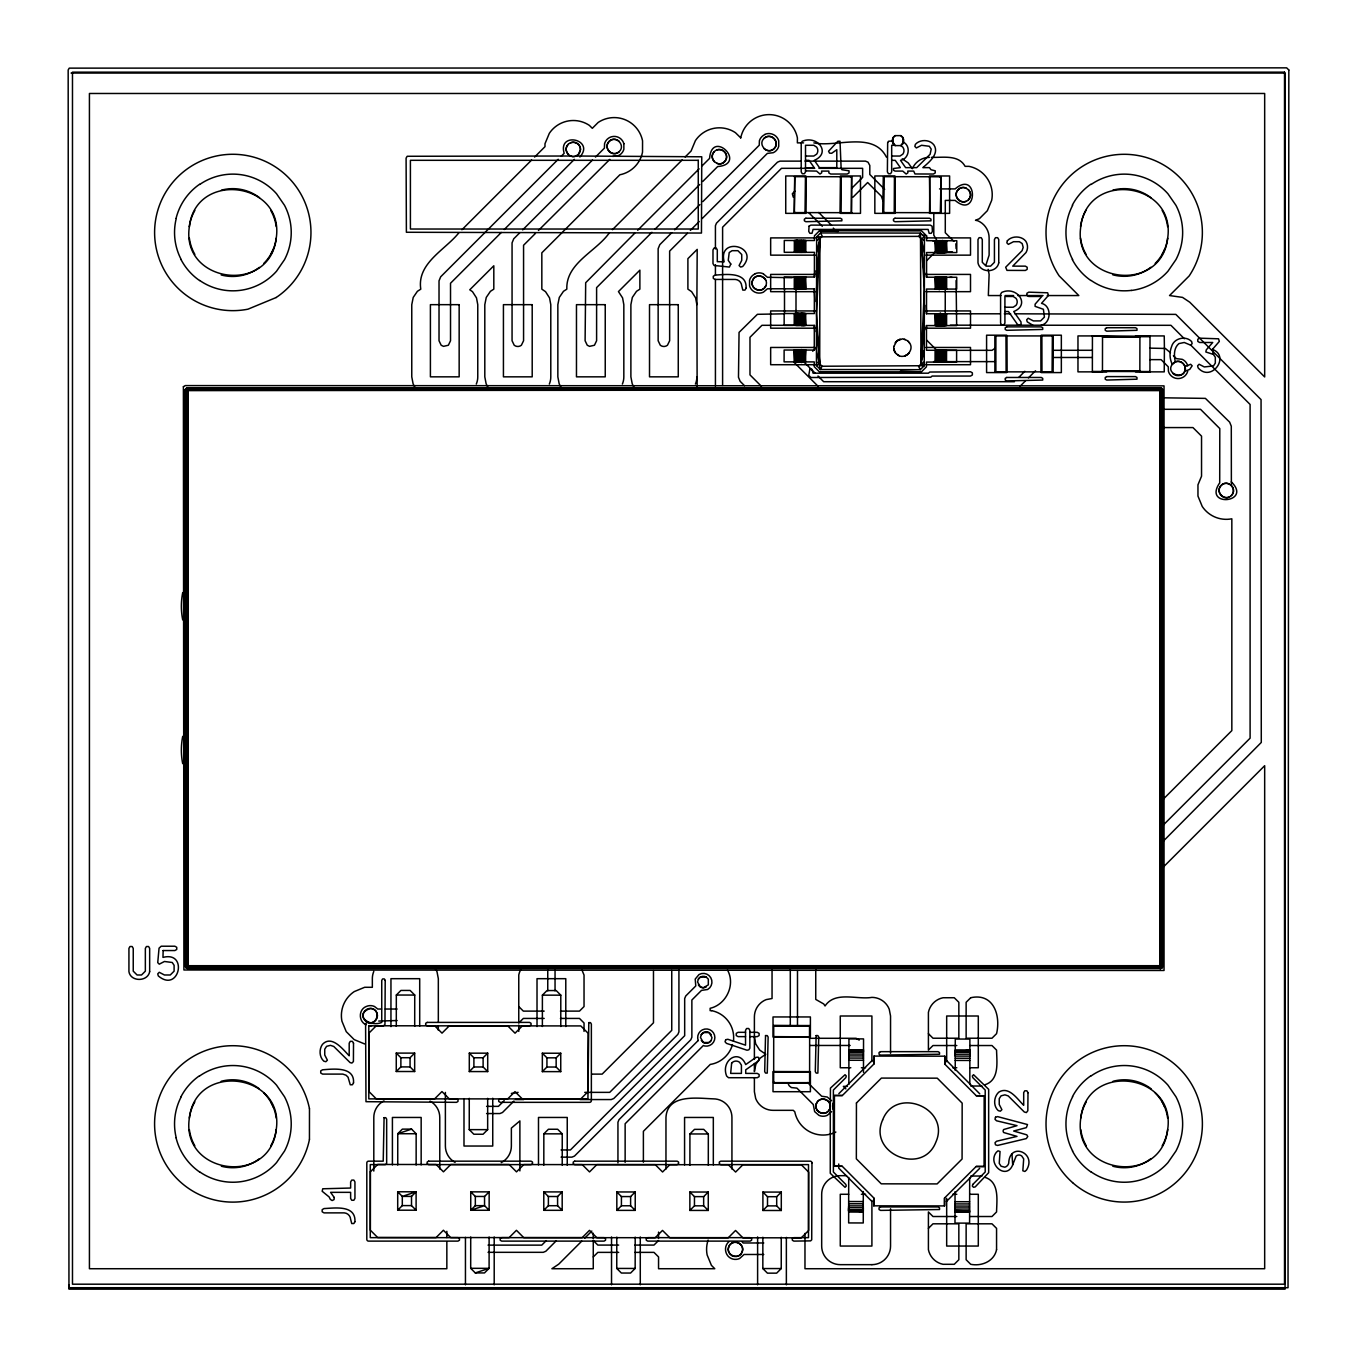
<?xml version="1.0" encoding="UTF-8"?>
<svg xmlns="http://www.w3.org/2000/svg" width="1357" height="1357" viewBox="0 0 1357 1357"><rect width="100%" height="100%" fill="white"/><g stroke="black" fill="none" stroke-linecap="round" stroke-linejoin="round"><path stroke-width="1.5" d="M309.447 1139.218L309.481 1108.703M396.295 1026.35L396.329 995.037L400.926 990.44L410.119 990.44L414.733 995.054L414.699 1026.367M397.737 1165.035L397.754 1133.723L402.367 1129.126L411.561 1129.126L416.158 1133.74L416.141 1165.052M487.672 1098.339L487.655 1129.652L483.058 1134.248L473.847 1134.231L469.251 1129.635L469.268 1098.322M489.114 1237.024L489.097 1268.337L484.483 1272.934L475.289 1272.917L470.692 1268.32L470.709 1237.007M542.376 1026.469L542.393 995.156L547.007 990.559L556.2 990.559L560.797 995.173L560.78 1026.486M543.818 1165.154L543.835 1133.841L548.432 1129.245L557.642 1129.245L562.239 1133.858L562.222 1165.171M635.195 1237.143L635.161 1268.456L630.564 1273.053L621.37 1273.036L616.757 1268.439L616.79 1237.126M689.899 1165.273L689.916 1133.96L694.513 1129.363L703.723 1129.363L708.32 1133.977L708.303 1165.273M781.259 1237.262L781.242 1268.558L776.645 1273.154L767.434 1273.154L762.838 1268.558L762.855 1237.245M773.66 1081.631L773.66 1083.09L809.603 1083.107L809.654 1025.553L773.711 1025.519L773.677 1072.132L809.603 1072.013M814.929 270.789L814.404 277.032L784.227 276.998L784.21 288.82L814.37 288.871L814.336 313.552L784.176 313.518L784.142 325.341L814.319 325.392L814.285 350.072L784.125 350.021L784.092 361.861L814.251 361.912L814.251 366.661L819.289 371.699L921.403 371.869L926.424 366.831L926.424 362.082L956.6 362.132L956.617 350.31L926.458 350.259L926.492 325.561L956.651 325.612L956.108 280.543M814.404 277.032L814.421 252.351L784.261 252.3L784.295 240.477L814.454 240.528L814.454 235.779L819.492 230.741L921.59 230.894L926.627 235.948L926.627 240.698L956.787 240.749L956.77 252.572L926.594 252.538L926.577 277.218L945.269 277.252L945.897 289.075L956.702 289.092L956.736 277.269L935.194 277.235L935.177 289.058L938.111 289.075L937.382 277.235L936.635 289.058L935.923 277.235M816.473 350.089L816.643 236.864L820.578 232.929L920.504 233.099L924.439 237.034L924.236 365.728L920.3 369.681L820.374 369.511L816.439 365.559L816.473 350.089L820.374 369.511L822.054 366.237L924.236 365.728L920.962 364.049L920.504 233.099L918.842 236.372L816.643 236.864L819.916 238.561L819.713 363.897L822.054 366.237M834.351 1166.257L834.436 1095.489L842.341 1095.523L873.976 1063.973L874.01 1056.085L944.777 1056.187L944.743 1064.092L976.294 1095.727L984.164 1095.744L984.079 1166.511L976.175 1166.477L944.54 1198.027L944.523 1205.915L873.755 1205.83L873.772 1197.909L842.239 1166.291L834.351 1166.257L842.239 1166.291M863.289 1191.531L863.256 1212.005L848.651 1211.971L848.702 1177.435M945.117 325.595L945.201 313.772L926.509 313.738L926.543 289.058L945.897 289.075L945.931 277.252L943.743 277.235L943.658 289.075L944.167 277.235L944.608 289.075L942.996 289.075L941.758 277.235M955.226 1070.469L955.277 1049.996L969.882 1050.03L969.814 1084.565M773.66 1082.496L773.677 1071.538L809.603 1071.64M794.218 325.358L794.235 313.518M794.269 288.837L794.303 276.998M794.32 252.317L794.354 240.477M794.15 361.878L794.184 350.038L794.897 361.878L797.085 361.878L797.119 350.055L796.661 361.878L796.22 350.055L797.831 350.055L798.561 361.878L803.581 361.895M851.144 212.693L794.184 212.591L794.846 176.664M794.405 212.608L794.676 176.664M796.423 313.535L794.981 313.535L794.965 325.358L797.153 325.358L797.17 313.535L797.373 325.358M798.611 277.015L795.049 277.015L795.015 288.837L797.204 288.837L797.238 277.015L796.763 288.837L798.662 288.854L798.696 277.015L799.188 288.854M796.542 240.494L795.1 240.494L795.066 252.317L797.254 252.317L797.339 240.494L797.695 252.317L797.712 240.494M796.864 240.494L796.83 252.317L800.393 252.334M796.949 361.878L797.543 350.055M797.238 325.358L797.034 313.535C796.22 351.7 796.22 281.866 795.626 325.358L794.981 313.535M797.119 252.317L797.492 240.494M797.611 313.535L797.577 325.358L797.373 313.535M797.662 277.015L797.424 288.837M798.204 350.055L797.814 361.878L797.831 350.055L799.731 350.055M798.747 240.494L797.984 252.317L798.001 240.494L799.239 252.334M799.68 288.854L799.188 277.015L800.223 277.015L800.8 288.854L800.8 277.015L802.089 288.854L803.7 288.854L802.835 277.015L805.77 277.032L805.736 288.854L800.189 288.854L799.697 277.015M796.389 240.494L796.389 252.317L796.389 240.494L801.512 240.494L802.14 252.334L799.731 252.334L799.765 240.494L800.851 252.334L800.851 240.494L801.495 252.334L805.804 252.334L805.821 240.511L802.903 240.494L803.615 252.334L804.362 240.511M799.561 361.878L799.595 350.055L804.192 350.055L804.905 361.895L805.651 350.072L802.716 350.055C800.325 387.78 801.597 324.408 801.97 361.895M795.626 313.535L805.719 313.552L805.685 325.375C790.215 329.955 805.413 295.538 802.784 325.375M800.07 361.878L799.595 350.055L799.069 361.878M800.138 325.375L800.732 313.535L802.038 325.375L802.055 313.535M800.223 277.015L800.189 288.854L802.089 288.854L801.461 277.015L797.95 277.015L797.916 288.837L800.342 288.854M800.257 252.334L800.274 240.494M800.681 350.055L800.647 361.895L799.697 361.878M801.376 325.375L801.393 313.535M801.427 288.854L801.461 277.015M801.495 252.334L801.512 240.494M804.192 350.055L804.158 361.895L803.463 350.055M803.565 288.854L803.581 277.015M803.615 252.334L803.649 240.511M804.226 325.375L804.243 313.535L804.972 325.375M804.277 288.854L804.311 277.015L805.023 288.854M805.074 252.334L805.108 240.511M805.278 212.625L805.481 176.681M805.651 350.072L805.634 361.895L795.558 361.878L795.558 350.038M805.515 212.625L805.719 176.681L851.585 176.749L851.314 212.693M805.736 212.625L805.804 176.681L794.235 176.664M809.654 1026.146L809.62 1037.104L773.711 1037.002M840.797 212.676L840.848 176.732M838.728 1163.984L838.728 1168.123L871.906 1201.42M840.271 212.676L840.475 176.732M840.509 212.676L840.712 176.732M848.854 1084.362L848.939 1038.868L863.544 1038.902L863.476 1072.335M851.518 212.693L851.721 176.766L850.347 176.749M939.434 212.693L940.893 212.693L940.944 176.766L940.469 212.693L894.28 212.625L883.322 212.591L883.475 176.664M883.56 212.608L883.661 176.664L883.322 212.591L884.798 212.608M894.416 212.625L894.484 176.681M894.568 212.625L894.704 176.681M894.806 212.625L894.942 176.681L940.944 176.766L940.605 212.693M929.477 176.732L929.935 212.676M929.562 212.676L929.85 176.732M1000.092 313.806L935.143 313.755L935.109 325.578L945.201 325.595L945.201 313.772M935.261 240.715L935.227 252.538L938.162 252.555L937.45 240.715L936.686 252.538L935.261 240.715L935.974 252.538M935.804 350.276L935.77 362.098L945.151 362.115L945.151 350.293L939.977 350.276L940.028 362.115L938.739 350.276L937.992 362.098L935.058 362.098L935.092 350.276L939.4 350.276L939.366 362.115L939.078 350.276M936.517 362.098L936.551 350.276L937.992 362.098L937.992 350.276M935.143 313.755L935.855 325.578L938.043 325.595L937.331 313.755L936.584 325.578L935.855 313.755M937.348 289.058L937.382 277.235M937.416 252.538L937.45 240.715L938.908 240.715L939.536 252.555L937.263 252.538L945.982 252.555L945.982 240.732L943.793 240.732L943.709 252.555L943.946 240.732M937.263 350.276L937.246 362.098L939.519 362.115M937.297 325.578L937.331 313.755M940.197 252.555L940.808 240.715L940.774 252.555L939.248 252.555L938.908 240.715L944.659 240.732L945.235 252.555L945.32 240.732M940.096 313.755L940.655 325.595C934.515 323.831 940.978 299.286 940.096 325.595C940.655 287.294 940.672 352.023 941.215 313.755L941.69 325.595M938.823 289.075C939.349 251.605 940.401 314.943 938.111 277.235M939.451 313.755L939.434 325.595L937.161 325.578M940.147 289.075L940.18 277.235L941.13 277.235L941.758 289.075M940.757 277.235L940.723 289.075L939.485 289.075M939.366 362.115L940.605 362.115L941.147 350.276L940.469 362.115M941.266 277.235L940.571 289.075M940.638 252.555L941.317 240.715L941.809 252.555L941.809 240.715M942.182 325.595L942.962 313.755L942.928 325.595L941.69 313.755M942.25 289.075L943.013 277.235L942.996 289.075L941.096 289.075M944.659 252.555C938.382 252.487 944.455 225.432 942.335 252.555L942.708 240.732L944.235 240.732L944.235 252.555M943.217 325.595L943.251 313.755L943.454 325.595L943.454 313.755L943.743 325.595L944.54 313.772L944.54 325.595L941.029 325.595M943.285 289.075L943.505 277.235M943.336 252.555L943.573 240.732M943.166 362.115L943.539 350.276L945.151 362.115M943.59 362.115L943.777 350.276L943.675 362.115M943.878 277.235L943.709 289.075L943.658 277.235M944.031 362.115L944.489 350.293M945.066 362.115L945.812 350.293M945.846 325.595L945.863 313.772L943.675 313.755L943.658 325.595L943.59 313.755M946.524 362.115L946.558 350.293M946.592 325.595L946.609 313.772M946.643 289.075L946.677 277.252M946.728 240.732L946.694 252.555L945.982 240.732M955.04 1191.667L954.989 1223.098L969.593 1223.132L969.678 1177.639M1102.529 336.553L1139.914 336.757L1139.846 371.156L1102.461 371.038L1102.529 336.621L1139.914 336.909M873.755 1205.83L873.772 1197.909M944.743 1064.092L944.777 1056.187M696.87 304.663L697.193 249.383L687.897 258.661L687.897 289.143L691.612 291.67L695.615 297.895L696.87 304.663L697.142 386.999M848.651 1210.342L848.668 1207.747L863.289 1207.781L863.256 1210.359L848.651 1210.342L848.668 1206.203M863.256 1210.359L863.289 1206.22M874.01 1056.085L873.976 1063.973M944.523 1205.915L944.54 1198.027M955.243 1055.78L955.277 1051.641L969.882 1051.658L969.848 1055.814M848.651 1210.766L848.668 1209.816L863.289 1209.816L863.256 1210.8L848.651 1210.766L848.668 1207.832M863.256 1210.8L863.289 1207.866M955.243 1054.135L955.277 1051.2L969.882 1051.234L969.848 1054.168L955.243 1054.219L955.277 1051.641M969.848 1054.253L969.882 1051.658M863.289 1209.816L863.256 1222.962L848.651 1222.928L848.668 1209.816L863.256 1212.005M969.848 1052.184L969.882 1039.072L955.277 1039.038L955.243 1052.184L969.848 1052.184L969.882 1051.234M943.912 252.555L944.235 240.732M955.277 1051.2L955.243 1052.184L969.882 1050.03M798.561 350.055L798.187 361.878L796.661 361.878L796.661 350.055M941.13 362.115L941.639 350.276L942.131 362.115L942.538 350.276M189.335 226.755C180.854 283.206 269.822 294.91 276.234 238.187C284.733 181.753 195.747 170.032 189.335 226.755A44.052 44.052 0 0 1 194.831 210.454M276.234 1129.618C284.733 1073.166 195.747 1061.445 189.335 1118.168C180.854 1174.619 269.822 1186.323 276.234 1129.618A44.052 44.052 0 0 1 270.755 1145.8M1167.665 238.187C1176.146 181.753 1087.161 170.032 1080.766 226.755C1072.267 283.206 1161.253 294.91 1167.665 238.187A44.052 44.052 0 0 1 1162.169 254.387M1167.665 1129.618C1176.146 1073.166 1087.161 1061.445 1080.766 1118.168C1072.267 1174.619 1161.253 1186.323 1167.665 1129.618A44.052 44.052 0 0 1 1162.169 1145.8M816.558 288.871L819.916 238.561L822.274 236.22L820.578 232.929M924.338 313.738L920.962 364.049L918.604 366.39L920.3 369.681M926.136 329.734L926.492 325.561M816.575 277.049L819.916 238.561L816.643 240.528M924.304 325.561L920.962 364.049L924.236 362.082M1160.014 388.577L1161.439 388.119L186.638 388.119L188.08 387.848L186.028 388.577L185.281 390.612L185.57 389.188L1162.508 389.188L1162.05 965.726L1160.014 967.762L188.08 967.762L186.028 965.726L185.281 389.866L1162.881 390.612L1160.014 387.746L1160.014 968.593L1161.439 968.219L1162.881 965.726L185.197 965.726L186.638 968.219L188.08 968.593L188.08 387.746L185.281 389.866L185.281 966.472M908.003 341.167C909.614 341.404 901.218 337.774 901.879 339.046L896.807 341.014L893.737 346.697M832.774 1109.025L832.774 1103.36M897.384 354.737C904.966 360.691 915.602 349.343 908.953 342.201M1162.508 967.168L1162.796 965.726L1162.05 967.762L1160.014 968.508L1161.439 968.219M765.823 285.801C769.589 277.422 755.866 271.705 752.575 280.288C748.843 288.685 762.532 294.367 765.823 285.801A7.175 7.175 0 0 1 754.848 288.753A7.175 7.175 0 0 1 754.848 277.371A7.175 7.175 0 0 1 765.823 280.339M185.281 389.866L188.08 388.119L186.028 388.577L185.57 390.612L185.57 965.726L186.028 967.762L188.08 968.508L186.638 968.219M1161.439 388.119L1160.014 387.848L1162.05 388.577L1162.508 390.612L1162.05 967.762L188.08 968.219L186.028 967.762L185.281 965.726L185.57 967.168M816.609 252.351L819.916 238.561L816.524 313.569L819.713 363.897L816.439 365.559M924.27 350.259L920.962 364.049L924.354 289.041L921.166 238.713L918.842 236.372M902.965 143.486L902.965 137.736L900.844 135.632L895.111 135.632L892.991 137.736L892.991 143.486L895.111 145.606L900.844 145.606L903.304 142.129C911.124 145.894 909.122 159.023 900.522 160.33L905.611 167.64L916.738 167.64L930.105 154.291L931.207 149.117L929.324 146.268L921.539 145.284L916.365 147.947L914.839 146.42L915.381 144.351C919.995 139.177 929.698 139.313 933.904 144.911C939.79 153.935 928.68 162.484 922.862 167.64L929.477 167.64L930.97 169.727L935.227 170.812L935.227 172.967L933.362 174.035L914.991 173.967L913.685 171.084L907.765 171.084L907.918 172.797L906.154 174.035L902.761 171.084L894.975 171.084L893.483 170.219L893.483 168.505L900.353 167.64L895.264 160.347L891.685 160.347M1012.695 1164.849L1016.139 1156.079A4.275 4.275 0 0 1 1021.804 1156.079L1023.687 1158.912L1022.839 1170.786L1024.891 1171.481L1026.503 1170.039C1037.223 1152.839 1009.455 1141.474 1008.726 1163.136A5.564 5.564 0 0 1 1004.791 1167.207L1001.076 1166.223L999.244 1163.373L1000.041 1151.499L998.006 1150.821L996.394 1152.246C986.878 1164.119 1006.47 1180.743 1012.695 1164.849L1011.983 1154.145M698.346 979.143L697.566 982.027L700.433 986.997L703.316 987.777L708.32 984.894L708.32 979.143L706.2 977.04L700.433 977.04L698.346 979.143A5.733 5.733 0 0 1 706.183 977.057M701.281 1034.662L700.5 1037.528L703.367 1042.515L709.117 1042.515L711.221 1040.412L712.001 1037.528L709.117 1032.558L703.367 1032.558L701.281 1034.662A5.733 5.733 0 0 1 711.221 1034.679M956.108 248.67L955.837 243.802M185.57 389.188L186.028 390.612L1162.796 389.866L1160.761 387.848L187.334 387.848M732.458 1044.551C729.795 1054.864 720.72 1062.887 710.271 1064.414L643.388 1131.314L643.388 1162.22M186.028 965.726L188.08 967.168L1160.014 967.168L1160.014 389.866L1161.439 390.612L1161.439 965.726L1160.014 967.762M895.06 342.897L897.181 340.709M568.227 144.3C562.748 149.491 569.194 159.108 576.08 156.021L701.756 156.784L701.467 233.048L406.388 232.268L406.099 158.141L407.168 156.276L570.585 156.021A7.175 7.175 0 0 0 580.491 149.406C580.643 143.248 572.484 139.873 568.227 144.3A7.175 7.175 0 0 0 568.244 154.461M714.308 151.611C707.659 157.955 718.141 168.421 724.485 161.771C731.118 155.427 720.652 144.962 714.308 151.611A7.175 7.175 0 0 0 714.325 161.771M968.44 199.75C975.089 193.406 964.59 182.941 958.263 189.59C951.613 195.934 962.096 206.4 968.44 199.75A7.209 7.209 0 0 0 968.44 189.59M1231.376 495.559C1238.025 489.215 1227.542 478.733 1221.198 485.382C1214.566 491.743 1225.032 502.209 1231.376 495.559A7.209 7.209 0 0 0 1231.376 485.382L1231.291 426.2L1229.629 422.129L1205.406 398.381L1162.661 397.805M619.301 151.543C626.001 145.233 615.467 134.716 609.14 141.382C602.508 147.709 612.957 158.192 619.301 151.543A7.175 7.175 0 0 1 609.157 151.56A7.175 7.175 0 0 1 609.157 141.416A7.175 7.175 0 0 1 619.284 141.416M763.991 138.448C757.291 144.758 767.825 155.292 774.135 148.625C780.784 142.298 770.318 131.799 763.991 138.448A7.175 7.175 0 0 1 774.135 138.482A7.175 7.175 0 0 1 774.135 148.625A7.175 7.175 0 0 1 763.991 148.625M986.013 264.802L989.117 255.15L989.117 237.899A18.591 18.591 0 0 0 977.752 220.75L975.513 220.292L979.364 218.698L987.336 210.725L991.679 200.327A28.921 28.921 0 0 0 969.017 166.351L965.098 166.351C958.585 154.359 942.657 157.734 931.496 157.361M907.392 354.601L909.377 352.566L908.766 353.295M831.57 1111.62L827.278 1115.352A10.025 10.025 0 0 1 818.95 1115.352L814.658 1111.62L813.284 1104.496L796.915 1088.127L791.385 1087.568L789.418 1085.973A5.716 5.716 0 0 1 788.281 1083.666M728.879 1241.74C723.434 1246.235 724.825 1255.717 731.287 1258.499A10.025 10.025 0 0 0 739.633 1258.499L744.06 1254.479L763.77 1254.479M1212.429 349.394L1219.332 341.421L1218.552 338.809L1199.656 338.181L1197.79 339.25L1197.79 341.421L1199.656 342.49L1212.717 342.49L1206.271 349.869L1205.847 351.989L1213.463 354.431L1215.312 357.281L1215.312 363.099L1213.463 365.949L1204.287 366.933L1199.113 364.27L1197.586 365.796L1198.146 367.883C1211.275 382.878 1230.731 356.162 1212.429 349.394L1213.463 354.431M579.897 156.988C595.452 139.534 557.574 131.001 564.173 153.324L561.187 156.292M895.654 342.168L897.554 340.42M458.937 232.725C445.147 250.044 416.803 263.088 420.772 289.16L417.396 291.314L413.223 297.42L411.765 304.663L411.765 376.839L413.054 383.59A18.608 18.608 0 0 0 414.75 386.898M461.906 229.757L531.639 160.024M534.607 157.056L544.988 146.675L544.988 143.723L549.331 133.325A28.87 28.87 0 0 1 589.379 125.387L592.314 128.321L598.183 122.435A28.904 28.904 0 0 1 642.556 140.857L642.523 152.12A28.819 28.819 0 0 1 619.861 174.782L541.833 252.826L541.833 289.143L545.531 291.67L549.534 297.895L550.789 304.663L550.789 376.839A18.608 18.608 0 0 1 549.331 384.082M558.219 159.278L440.686 276.794L439.023 280.848L439.023 340.743L441.178 345.238L443.485 346.357L448.37 345.238L450.524 340.743L450.524 283.24L501.276 232.488M504.261 229.503L574.401 159.346M519.68 232.861L513.726 238.798L512.064 242.869L512.064 340.743L514.218 345.238A5.733 5.733 0 0 0 521.376 345.238L523.565 340.743L523.565 245.261L535.455 233.404M522.649 229.893L592.5 160.041M595.486 157.073L604.391 148.15L604.577 143.621A9.991 9.991 0 0 1 610.039 137.311A10.11 10.11 0 0 1 618.402 137.311A9.991 9.991 0 0 1 623.864 143.757M609.463 232.658C596.52 251.452 565.784 262.953 566.836 289.16L563.477 291.314L559.305 297.42L557.846 304.663L557.846 376.839L559.135 383.59A18.608 18.608 0 0 0 560.831 386.898M612.431 229.689L682.164 159.956M685.132 156.988L691.069 151.051L695.412 140.619A28.87 28.87 0 0 1 735.46 132.698L740.752 137.888M634.703 233.251L585.681 282.731L585.104 340.743L587.259 345.238L589.566 346.357L594.451 345.238L596.605 340.743L596.605 287.616L651.903 232.318M637.688 230.249L699.092 168.862M702.095 165.859L709.592 158.379C711.882 128.304 747.86 164.112 717.666 166.555L702.722 181.499M654.888 229.333L699.737 184.501M671.681 232.776L659.807 244.65L658.145 248.721L658.145 340.743L660.299 345.238A5.733 5.733 0 0 0 667.457 345.238L669.646 340.743L669.646 251.096L687.405 233.336M674.65 229.808L699.873 204.585M702.841 201.616L759.242 145.233L759.411 140.704A9.991 9.991 0 0 1 764.992 134.513M690.357 230.368L699.245 221.496M702.197 218.528L767.333 153.409L773.253 152.696A9.991 9.991 0 0 0 778.714 146.369L778.714 140.704A9.991 9.991 0 0 0 773.253 134.513A10.11 10.11 0 0 0 764.873 134.377M852.094 187.928L862.628 177.394L862.628 168.319L818.95 168.319M852.959 197.206L867.649 182.517L881.304 196.154L883.102 201.141M812.69 351.209L815.235 348.664M926.594 260.731L935.058 252.283L952.478 251.927M1018.903 377.246L1024.857 371.292M1019.904 386.423L1025.587 380.74M1028.419 377.891L1035.527 370.783M396.261 1071.504L400.875 1066.907L410.068 1066.924L414.665 1071.521L396.261 1071.504L396.261 1053.1L414.665 1053.117L414.665 1071.521M410.068 1066.924L410.068 1057.714L414.665 1053.117M469.301 1071.572L473.898 1066.975L483.109 1066.975L487.706 1071.589L469.301 1071.572L469.301 1053.168L487.706 1053.168L487.706 1071.589M469.301 1053.168L473.898 1057.765L483.109 1057.765L487.706 1053.168M504.193 1100.612L498.426 1106.362L486.586 1106.362M397.703 1210.19L402.3 1205.593L402.3 1196.399L397.703 1191.785L416.107 1191.802L416.107 1210.207L397.703 1210.19L397.703 1191.785M411.51 1196.399L416.107 1191.802L402.3 1196.399L411.51 1196.399L411.51 1205.61L416.107 1210.207M542.342 1071.623L546.939 1067.026L546.939 1057.832L542.342 1053.219L560.746 1053.236L560.746 1071.64L542.342 1071.623L542.342 1053.219M546.939 1057.832L556.149 1057.832L560.746 1053.236M513.998 1101.002L502.48 1112.503L499.936 1113.554L486.586 1113.554M489.148 1210.274L484.551 1205.661L484.551 1196.467L489.148 1191.87L470.743 1191.853L470.743 1210.257L489.148 1210.274L489.148 1191.87M475.34 1205.661L470.743 1210.257L484.551 1205.661L475.34 1205.661L475.34 1196.45L470.743 1191.853M698.177 1040.531L618.979 1119.712L617.944 1122.256L617.944 1162.881M543.784 1210.308L548.381 1205.711L557.591 1205.711L562.188 1210.325L543.784 1210.308L543.784 1191.904L562.188 1191.921L562.188 1210.325M557.591 1205.711L557.591 1196.518L562.188 1191.921M546.243 1240.654L541.765 1245.132L488.045 1245.132M556.133 1240.926L545.802 1251.273L543.258 1252.324L488.045 1252.324M581.746 1241.146L558.711 1264.181L551.892 1268.727L593.263 1268.727L593.263 1240.519L597.843 1245.081L618.673 1245.081M584.63 1238.263L591.822 1231.07M616.824 1210.376L621.421 1205.779L621.421 1196.569L616.824 1191.955L635.229 1191.972L635.229 1210.376L616.824 1210.376L616.824 1191.955M621.421 1196.569L630.615 1196.569L635.229 1191.972M593.263 1256.938L597.843 1252.375L618.673 1252.375M658.552 1240.519L653.972 1245.081L634.923 1245.081M689.865 1210.427L694.462 1205.83L694.462 1196.62L689.865 1192.023L708.269 1192.04L708.269 1210.444L689.865 1210.427L689.865 1192.023M694.462 1196.62L703.655 1196.637L708.269 1192.04M1162.932 799.51L1231.834 730.609L1231.834 518.798A28.87 28.87 0 0 1 1202.251 506.5L1197.96 496.085L1197.96 484.822L1201.539 476.205L1201.539 436.14L1192.956 427.574L1163.899 427.574M762.905 1210.478L767.502 1205.881L767.502 1196.687L762.905 1192.074L762.905 1210.478L781.293 1210.495L781.293 1192.091L762.905 1192.074M781.293 1210.495L776.696 1205.898L776.696 1196.687L781.293 1192.091M1163.203 825.141L1250.102 738.174L1250.102 404.471L1190.36 344.729M1163.339 841.136L1261.281 742.449L1261.06 399.603L1175.824 314.383L1014.883 313.806M1163.729 866.665L1264.673 765.704L1264.673 1268.727L804.972 1268.727L804.972 1233.411M1160.014 967.168L1161.439 965.726M928.409 1228.373L932.988 1223.81L958.839 1223.81L958.839 1259.737L954.259 1264.3L943.047 1264.3A18.659 18.659 0 0 1 928.409 1249.678L928.409 1211.954L932.988 1216.517L956.804 1216.517M538.441 230.453L609.819 159.38M838.847 1093.64L872.144 1060.462M1160.761 965.726L186.638 965.726L186.638 390.612L188.08 389.866L188.08 966.472M1160.014 968.219L1162.508 965.726M946.389 1201.539L979.686 1168.36M794.88 191.201L792.318 193.729L793.268 197.206M186.028 390.612L188.08 389.188M994.749 348.461L992.069 350.327L936.873 350.327L926.729 340.183M576.08 156.021L578.404 154.461L580.508 149.389A7.175 7.175 0 0 0 570.585 142.773M1175.332 361.861L1172.312 364.422L1171.566 362.76A21.933 21.933 0 0 1 1171.566 346.663C1173.754 338.198 1185.781 335.264 1191.616 341.557L1192.158 343.626L1190.632 345.153L1184.254 342.49L1178.928 343.592C1173.669 347.935 1173.873 355.788 1175.332 361.861C1181.133 359.452 1186.51 365.457 1185.289 371.14L1189.75 369.375L1192.158 365.796L1190.632 364.27L1184.915 366.712C1187.867 381.232 1163.186 374.651 1173.008 363.422A7.175 7.175 0 0 1 1183.151 363.455A7.175 7.175 0 0 1 1183.151 373.582A7.175 7.175 0 0 1 1173.008 373.582M906.781 355.042L904.831 355.924M924.439 237.034L921.166 238.713L924.388 277.218M905.56 355.636L906.595 355.11M985.301 1084.633C999.651 1079.731 996.767 1061.92 996.564 1050.097L991.984 1045.535L970.187 1045.535M276.183 297.522L247.975 309.175A78.248 78.248 0 0 1 156.089 247.653A78.197 78.197 0 0 1 207.672 158.413A78.197 78.197 0 0 1 302.916 197.918A78.197 78.197 0 0 1 276.166 297.505M899.521 339.471L900.403 339.25M411.561 1129.126L397.754 1133.723L416.158 1133.74M475.289 1272.917L489.097 1268.337L470.692 1268.32M899.742 339.403L897.757 340.268M511.368 1093.42L518.103 1092.368M1041.073 325.239C1051.522 323.339 1051.879 305.596 1041.514 303.357L1048.435 295.402L1047.655 292.79L1028.776 292.162L1026.893 293.248L1026.893 295.402L1028.776 296.471L1041.803 296.471L1035.103 304.189L1035.103 306.36L1043.397 309.294L1044.415 317.097L1040.582 320.914L1033.372 320.914L1028.199 318.25L1026.672 319.777L1027.249 321.863L1032.881 325.239M995.41 361.624L933.565 361.624M378.722 1021.058L397.109 1020.532M805.515 167.844L814.166 167.64L809.077 160.347L805.515 160.347M1092.368 371.818L1092.436 335.891L1150.007 336.485M1139.914 336.468L1150.007 336.349L1139.914 336.332M1139.914 336.621L1102.529 336.841L1139.914 337.062M1102.461 371.173L1139.846 371.089M71.09 73.057L1285.062 73.057L1285.062 1289.15L68.97 1289.15L68.97 1284.909M803.565 142.875L797.373 142.875L797.407 137.922A28.887 28.887 0 0 0 740.735 137.871M813.878 142.875C836.149 147.642 873.043 130.849 886.409 157.09M805.515 156.038L813.793 156.038L816.643 154.172A5.801 5.801 0 0 0 816.643 147.15L813.793 145.284L805.515 145.284L805.515 171.881L804.413 173.747L802.258 173.747L801.207 171.881L801.207 143.13L802.258 141.264C817.474 134.937 831.502 152.934 814.336 160.33L819.424 167.64L836.794 167.64L836.794 149.711L831.705 153.273L829.551 153.154L828.567 151.221L837.863 141.264L840.017 141.264L841.119 168.064L841.866 169.727L849.024 170.812L849.024 172.967L847.175 174.035L830.738 174.035L828.856 172.967L828.856 171.084L821.579 171.084L821.731 172.797L819.984 174.035L816.575 171.084L805.515 170.88M891.685 156.038L899.979 156.038L902.812 154.172A5.801 5.801 0 0 0 902.812 147.15L900.844 145.606A5.716 5.716 0 0 0 900.844 135.632M612.787 156.428L618.402 155.614A9.991 9.991 0 0 0 623.864 149.304L623.864 143.621M800.851 161.127L780.004 161.127L777.476 162.178L716.479 223.159L715.427 225.703L715.427 248.959M805.023 161.127L865.461 161.127L868.022 162.178L869.803 165.452L869.803 174.476L884.645 189.318M814.777 168.319L781.496 168.319L722.602 227.196L722.602 385.422M805.854 175.969L785.737 175.969L785.737 213.354L805.854 213.354M840.356 175.969L860.491 175.969L860.491 213.354L840.356 213.354M894.975 175.969L874.841 175.969L874.841 213.354L894.975 213.354M929.477 175.969L949.612 175.969L949.612 213.354L929.477 213.354M883.984 176.664L894.942 176.681M939.485 176.749L940.944 176.766M939.536 188.911L955.158 188.911C978.176 169.286 978.176 220.038 955.158 200.412L945.286 200.412L945.286 232.742L953.852 241.325M794.184 212.591L795.643 212.608M850.279 212.693L851.755 212.693M815.235 237.899L770.657 237.899L770.657 255.15L815.235 255.15M932.666 240.766L937.042 240.766L933.786 235.134L933.786 213.354M939.248 240.715L943.081 240.732L942.386 252.555M941.147 252.555L942.674 252.555M925.932 255.15L970.509 255.15L970.509 237.899L925.932 237.899M815.235 274.419L770.657 274.419L770.657 291.67L815.235 291.67M925.932 274.419L970.509 274.419L970.509 291.67L925.932 291.67M803.734 277.015L801.308 277.015M937.212 289.058L939.621 289.075M945.897 289.075L944.455 289.075M1000.957 295.555L988.337 295.555L989.117 274.419L988.167 269.348M1005.164 295.555L1013.577 295.555M1017.784 295.555L1043.041 295.555M1047.248 295.555L1078.798 295.555L1059.155 275.861A78.18 78.18 0 0 1 1072.675 173.662A78.18 78.18 0 0 1 1175.773 173.73A78.18 78.18 0 0 1 1189.156 275.963L1169.547 295.555L1182.524 297.387L1189.75 302.204L1264.673 376.941L1264.673 93.48L89.426 93.48L89.426 1268.727L446.843 1268.727L446.843 1241.723M1004.909 307.225L1013.187 307.225L1016.037 305.359A5.801 5.801 0 0 0 1016.037 298.336L1013.187 296.471L1004.909 296.471L1004.909 323.085L1003.807 324.951L1001.653 324.951L1000.584 323.085L1000.584 294.316L1001.653 292.45C1016.529 285.445 1031.083 304.613 1013.73 311.533L1020.956 321.846L1021.126 323.984L1019.361 325.222L1017.411 324.306L1008.472 311.533L1004.909 311.533M815.235 310.94L770.657 310.94L770.657 328.19L815.235 328.19M925.932 310.94L970.509 310.94L970.509 328.19L925.932 328.19M796.288 313.535L798.561 313.535M799.782 313.535C795.524 311.906 795.847 326.952 799.765 325.358M1004.316 313.806L1010.643 313.806M792.946 325.307L761.956 325.307L749.98 337.282L749.98 374.888L761.447 386.338M796.712 313.535L796.712 325.358L798.611 325.358L798.645 313.535L799.12 325.358M1006.707 335.196L986.59 335.196L986.59 372.581L1006.707 372.581M1041.226 335.196L1061.344 335.196L1061.344 372.581L1041.226 372.581M1052.778 335.925L995.207 335.925L995.292 371.869L1052.778 371.869L1052.778 335.925L1052.489 371.869M1106.718 335.925L1077.967 335.925L1077.967 371.869L1106.718 371.869M1135.487 335.925L1164.238 335.925L1164.408 348.359L1164.238 371.869L1135.487 371.869M815.235 347.46L770.657 347.46L770.657 364.711L815.235 364.711M925.932 347.46L970.509 347.46L970.509 364.711L925.932 364.711M1149.854 348.138L1165.358 348.461L1170.48 352.752M800.104 350.055L803.615 350.055M1053.354 350.293L1092.351 350.293M1053.015 357.485L1092.351 357.485M1149.854 359.639L1161.1 359.639L1168.258 366.814L1168.428 371.326A9.991 9.991 0 0 0 1173.89 377.653A10.11 10.11 0 0 0 1182.269 377.653A9.991 9.991 0 0 0 1187.731 371.326M940.978 362.115L944.489 362.115L944.048 350.276M1014.442 381.707L823.665 381.707L818 376.042M186.028 388.577L1162.05 388.577L1162.796 390.612L1162.508 389.188M1164.51 409.305L1200.521 409.305L1219.79 428.575L1219.706 482.871C1202.59 507.637 1252.782 502.819 1231.308 481.871M187.334 968.508L1160.761 968.508M381.521 1009.031L377.755 1009.031L374.447 1006.47A10.025 10.025 0 0 0 366.102 1006.555C358.384 1009.608 358.485 1021.651 366.102 1024.772M385.286 1009.031L397.109 1009.031M544.174 1011.118L523.344 1011.118L518.764 1006.555M560.424 1011.118L579.473 1011.118L584.036 1006.555L584.036 975.055L581.966 970.018M544.174 1018.428L523.344 1018.428L518.764 1022.991L518.764 975.055A18.659 18.659 0 0 1 520.613 969.899M560.424 1018.428L579.473 1018.428L584.036 1022.991L584.036 1031.388M745.536 1032.321L738.106 1032.321L736.24 1033.389L736.24 1035.561L738.106 1036.629L745.536 1036.629M749.844 1032.321L757.257 1032.321L759.123 1033.389L759.123 1035.561L757.257 1036.629L749.844 1036.629M809.501 1038.292L856.097 1038.292L859.202 1040.09M810.061 1045.467L850.16 1045.467M956.804 1045.535L932.988 1045.535L928.409 1050.097L928.409 1012.373A18.659 18.659 0 0 1 943.047 997.751L954.259 997.734L958.839 1002.297L958.839 1038.224L932.988 1038.224L928.409 1033.661M863.51 1052.014L848.905 1052.014L863.51 1049.86L848.905 1049.826M850.822 1067.755L840.271 1067.755L840.271 1016.003L871.906 1016.003L871.906 1061.547M861.373 1067.755L865.579 1067.755M952.75 1067.755L956.804 1067.755M970.187 1067.755L978.295 1067.755L978.295 1016.003L946.677 1016.003L946.677 1061.7M591.652 1074.116L602.152 1074.116L653.48 1022.788L653.48 970.577M970.713 1086.024L981.959 1086.024M847.43 1086.38L843.359 1086.38L845.886 1088.908M584.731 1092.368L609.717 1092.368L671.749 1030.353L671.749 970.425M976.294 1095.727L984.164 1095.744M515.423 1099.56L523.751 1099.56M579.982 1099.56L611.21 1099.56L613.771 1098.508L677.872 1034.39L678.924 1031.846L678.924 969.848M561.086 1149.956L570.432 1149.956L684.674 1035.713L684.674 998.531L685.743 995.987L695.785 985.945L695.208 979.076L699.008 974.547A8.6 8.6 0 0 1 710.797 977.735A8.6 8.6 0 0 1 707.625 989.49L701.501 990.389L691.866 1000.024L691.866 1037.206L690.815 1039.75L574.469 1156.096L571.925 1157.148L561.086 1157.148M846.598 1175.671L840.271 1175.671A18.608 18.608 0 0 0 821.68 1194.279L821.68 1246.048A18.591 18.591 0 0 0 840.271 1264.656L871.906 1264.656M970.713 1176.027L981.959 1176.027M848.719 1194.279L840.271 1194.279L840.271 1246.048L871.906 1246.048L871.906 1200.487M861.373 1194.279L865.579 1194.279M952.75 1194.279L956.804 1194.279M970.187 1194.279L978.295 1194.279L978.295 1246.048L946.677 1246.048L946.677 1198.333M969.627 1209.986L955.006 1209.986L969.627 1212.174L955.006 1212.157M970.187 1216.517L991.984 1216.517L996.564 1211.954C996.767 1200.131 999.651 1182.32 985.301 1177.418M763.77 1242.978L743.144 1242.978L742.042 1241.74M634.923 1252.375L653.972 1252.375L658.552 1256.938L658.552 1268.727L714.783 1268.727L711.424 1265.369L707.133 1254.954A28.802 28.802 0 0 1 708.117 1240.061M798.323 277.015L803.293 277.015M937.636 289.075L944.608 289.075M796.712 325.358L801.682 325.375M1149.939 371.547L1092.368 371.445M1092.368 371.75L1102.461 371.835L1102.461 370.512M1139.846 370.58L1139.846 371.903L1149.939 371.835L1150.007 335.976L1139.914 335.959L1139.914 337.265M396.329 995.037L414.733 995.054M542.393 995.156L560.797 995.173M711.628 1010.66L710.135 1010.643L710.135 1008.302C726.232 1004.655 735.731 984.605 727.505 970.102M773.711 1025.604L809.654 1025.841M773.711 1025.96L809.654 1025.994M773.711 1036.629L809.62 1036.884M863.51 1050.522L848.905 1050.488L863.51 1051.488L848.905 1051.471M955.277 1050.657L969.882 1050.691M848.905 1054.05L863.51 1054.084M848.905 1055.916L863.51 1055.95M955.243 1056.085L969.848 1056.119M848.905 1058.053L863.51 1058.07M955.243 1058.223L969.848 1058.256M396.261 1053.1L400.875 1057.714L410.068 1057.714M848.905 1060.258L863.51 1060.292M955.243 1060.428L969.848 1060.462M546.939 1067.026L556.149 1067.043L560.746 1071.64M773.677 1071.759L809.603 1071.86M773.66 1082.649L809.603 1082.665M773.66 1082.784L809.603 1082.886M469.251 1129.635L487.655 1129.652M543.835 1133.841L562.239 1133.858M689.916 1133.96L708.32 1133.977M475.34 1196.45L484.551 1196.467M543.784 1191.904L548.381 1196.501L557.591 1196.518M767.502 1196.687L776.696 1196.687M848.668 1201.539L863.289 1201.573M955.006 1201.708L969.627 1201.742M848.668 1203.761L863.289 1203.778M955.006 1203.93L969.627 1203.947M848.668 1205.881L863.289 1205.915M955.006 1206.051L969.627 1206.085M621.421 1205.779L630.615 1205.779L635.229 1210.376M694.462 1205.83L703.655 1205.83L708.269 1210.444M767.502 1205.881L776.696 1205.898M402.3 1205.593L411.51 1205.61M955.006 1207.917L969.627 1207.951M955.006 1210.512L969.627 1210.936L955.006 1211.496L969.627 1211.513M848.651 1211.309L863.256 1211.343M616.757 1268.439L635.161 1268.456M762.838 1268.558L781.242 1268.558M834.436 1095.489L842.341 1095.523M976.175 1166.477L984.079 1166.511M799.901 240.494L799.731 252.334M936.669 277.235L944.167 277.235L944.167 289.075M936.601 313.755L944.116 313.755L944.116 325.595M942.25 350.276L942.216 362.115M796.372 350.055L794.897 350.038L794.897 361.878M801.376 240.494L803.785 240.511M796.763 288.837L796.338 277.015M801.258 313.535L804.972 313.535L805.685 325.375M950.29 325.171L1170.938 325.307L1184.373 338.758M1102.529 335.976L1092.436 335.891L1102.529 335.891L1102.529 337.215M1139.846 371.818L1149.939 371.903L1139.846 371.682M819.492 230.741L838.321 231.402M900.471 371.14L921.403 371.869M904.203 339.267L905.289 339.555M1160.014 388.119L1162.05 388.577M792.115 277.71L767.417 277.286L763.38 273.893M923.286 235.1L926.627 235.948M899.284 355.755L895.773 353.278M364.609 1043.94L354.194 1039.615L346.239 1031.642L341.947 1021.227A28.802 28.802 0 0 1 354.245 991.594L364.66 987.285L372.344 987.302L372.344 978.685A18.608 18.608 0 0 1 373.803 971.442M924.439 240.698L921.166 238.713L924.422 252.521M816.439 361.912L819.713 363.897L816.49 325.392M902.218 158.82L908.308 162.993L912.311 168.726A18.608 18.608 0 0 1 929.477 157.361M1160.014 389.188L1162.05 390.612M908.291 341.455L909.512 342.931M185.57 965.726L188.08 968.219M1173.415 355.687L1176.349 358.621L1182.269 359.351A9.991 9.991 0 0 1 1187.731 365.796M818.695 212.489L831.519 225.313M808.857 212.812L822.325 226.28M804.141 362.2L815.167 373.209M793.964 362.2L818.186 386.389M744.535 385.71L740.159 381.334L738.479 377.263L739.056 332.397L757.41 314.315L784.499 313.806L784.499 288.787L767.417 288.787L763.38 292.196A10.11 10.11 0 0 1 755.018 292.196A9.991 9.991 0 0 1 749.556 285.886L749.556 280.204A9.991 9.991 0 0 1 755.018 273.893M807.585 1082.53L821.68 1096.235L827.278 1097.033L831.57 1100.748M186.638 965.726L188.08 967.168M946.609 1060.58L979.805 1093.878M895.196 352.549L895.925 353.499M895.349 352.769L893.737 348.596M833.317 228.095L834.012 229.282M893.873 349.546L894.161 350.649M894.314 350.852L894.687 351.734M754.39 1037.07L755.679 1043.838L759.683 1050.064L765.772 1054.219L760.022 1058.239L755.849 1064.346L754.39 1071.589L754.39 1063.464M926.237 273.045L926.577 277.218M814.319 325.392L814.828 331.634M938.162 240.715L938.874 252.555M938.043 313.755L938.773 325.595M935.194 277.235L935.923 289.058M805.023 277.015L805.736 288.854M802.174 240.494L802.903 252.334M802.123 277.015L802.835 288.854M803.446 361.895L802.716 350.055L802.716 361.895M945.151 350.293L945.778 362.115M795.1 240.494L795.728 252.317L795.728 240.494M795.049 277.015L795.677 288.837L795.677 277.015M940.028 350.276L940.605 362.115M926.169 305.274L926.509 313.738M814.37 288.871L814.895 301.559M799.12 313.535L799.612 325.358M945.235 314.637L945.269 277.252M943.709 240.732L943.777 252.555M1162.796 389.866L1162.796 966.472M1052.353 335.925L1052.353 371.869M1041.684 335.925L1041.684 371.869M1041.447 335.925L1041.531 371.869M1041.226 335.925L1041.226 371.869M1006.69 335.925L1006.775 371.869M1006.453 335.925L1006.538 371.869M1006.317 335.925L1006.317 371.869M995.648 335.925L995.648 371.869M995.495 335.925L995.444 371.869M941.639 350.276L941.639 362.115M893.737 346.476L893.822 349.326M890.548 1053.269L890.548 1016.003L889.242 1009.235A18.608 18.608 0 0 0 871.906 997.378C857.064 999.939 835.183 990.746 825.039 1005.978L823.75 1003.976L815.744 999.414L815.744 969.746M890.548 1208.782L890.548 1246.048A18.608 18.608 0 0 1 871.906 1264.656M810.4 1037.07L810.4 1016.953L773.015 1016.953L773.015 1037.07M810.4 1071.589L810.4 1091.707L773.015 1091.707L773.015 1071.589M804.905 350.055L804.905 361.895M797.492 970.611L797.492 1026.248M797.153 277.015L797.288 288.837M797.085 313.535L797.085 325.358M795.999 288.227L795.999 314.824M790.3 969.034L790.3 1025.943M786.365 1237.38L786.365 1284.825M772.048 969.967L772.048 998.515L766.23 999.6A18.625 18.625 0 0 0 754.39 1016.953L754.39 1059.41M757.613 1236.906L757.613 1284.825M754.39 1077.628L754.39 1091.707L755.679 1098.475A18.608 18.608 0 0 0 773.015 1110.331L793.285 1110.331L794.795 1111.824A28.853 28.853 0 0 0 835.861 1132.077M731.932 1169.022L731.932 1117.456A18.591 18.591 0 0 0 713.324 1098.848C697.193 1098.305 667.339 1093.606 665.965 1117.456L665.965 1169.022M715.427 264.785L715.427 275.25M715.427 279.423L715.427 386.134M713.324 1164.883L713.324 1117.456L684.573 1117.456L684.573 1164.883M703.655 1196.637L703.655 1205.83M658.552 1232.105L658.552 1238.415M640.283 1236.973L640.283 1284.825M630.615 1196.569L630.615 1205.779M625.136 1162.338L625.136 1123.749L703.35 1045.518L704.758 1046.026A8.6 8.6 0 0 0 714.868 1037.511A8.6 8.6 0 0 0 704.724 1029.081A8.6 8.6 0 0 0 698.21 1040.565M611.532 1236.973L611.532 1284.825M593.263 1233.259L593.263 1238.704M567.243 1165.273L567.243 1117.456L538.492 1117.456L538.492 1164.883M565.784 1026.537L565.784 978.685L537.016 978.685L537.016 1026.537M556.149 1057.832L556.149 1067.043M555.047 968.898L555.047 990.847M548.381 1196.501L548.381 1205.711M547.753 968.898L547.753 990.847M519.884 1170.904L519.884 1120.916L511.368 1128.091L511.368 1146.037A18.608 18.608 0 0 1 501.208 1162.627M518.764 1025.095L518.764 1031.388M494.202 1237.007L494.202 1284.825M492.744 1098.237L492.744 1146.037L463.992 1146.037L463.992 1098.61M483.109 1057.765L483.109 1066.975M473.898 1057.765L473.898 1066.975M465.451 1237.38L465.451 1284.825M446.843 1231.342L446.843 1237.567M445.384 1092.419L445.384 1146.037A18.591 18.591 0 0 0 455.087 1162.389M439.77 1169.022L439.77 1117.456A18.591 18.591 0 0 0 430.067 1101.104M438.328 1021.991L438.328 978.685L437.039 971.917A18.608 18.608 0 0 0 435.36 968.61M438.328 1026.113L438.328 1030.234M421.162 1164.883L421.162 1117.456L392.41 1117.456L392.41 1164.883M419.703 1026.113L419.703 978.685L390.952 978.685L390.952 1026.587M400.875 1057.714L400.875 1066.907M373.803 1171.074L373.803 1117.456A18.608 18.608 0 0 1 383.98 1100.866M1229.035 497.137A7.209 7.209 0 0 1 1219.061 490.471A7.209 7.209 0 0 1 1229.035 483.821M1091.181 1171.922A58.334 58.334 0 0 0 1167.953 1162.593L1175.942 1151.041A58.334 58.334 0 0 0 1175.942 1096.744L1167.953 1085.142A58.334 58.334 0 0 0 1091.181 1075.864M1072.658 1151.041A58.334 58.334 0 0 1 1072.658 1096.744M1090.994 1171.99A58.588 58.588 0 0 1 1072.471 1151.041M1072.471 1096.609A58.588 58.588 0 0 1 1090.994 1075.677M199.767 1171.922A58.334 58.334 0 0 0 276.54 1162.593L284.529 1151.041A58.334 58.334 0 0 0 284.512 1096.744L276.523 1085.142A58.334 58.334 0 0 0 199.767 1075.864M176.24 1137.878A58.334 58.334 0 0 1 181.244 1096.744M199.581 1171.99A58.588 58.588 0 0 1 176.071 1137.878M181.058 1096.609A58.588 58.588 0 0 1 199.581 1075.677M716.666 163.332A7.175 7.175 0 0 0 726.029 159.447A7.209 7.209 0 0 0 726.029 153.935A7.175 7.175 0 0 0 716.666 150.084M706.183 986.997A5.733 5.733 0 0 1 698.346 984.894M711.221 1040.412A5.733 5.733 0 0 1 701.281 1040.412M895.196 145.606A5.716 5.716 0 0 1 895.196 135.632M199.581 280.56A58.588 58.588 0 0 1 181.058 259.628M176.071 218.375A58.588 58.588 0 0 1 199.581 184.264M371.716 1025.587A10.025 10.025 0 0 1 368.833 1025.587M966.099 201.328A7.209 7.209 0 0 1 956.125 194.662A7.209 7.209 0 0 1 966.099 188.012M1131.331 290.398A58.334 58.334 0 0 1 1091.147 280.475M1072.658 259.628A58.334 58.334 0 0 1 1072.658 205.314M1091.181 184.45A58.334 58.334 0 0 1 1167.953 193.78L1175.942 205.314A58.334 58.334 0 0 1 1175.942 259.628L1167.953 271.23A58.555 58.555 0 0 1 1131.246 290.483M1090.824 280.492A58.555 58.555 0 0 1 1072.318 259.56M1072.318 205.161A58.555 58.555 0 0 1 1090.824 184.23M199.716 280.475A58.334 58.334 0 0 0 239.918 290.398A58.555 58.555 0 0 0 276.523 271.23L284.529 259.628A58.334 58.334 0 0 0 284.512 205.314L276.523 193.729A58.334 58.334 0 0 0 199.767 184.45M181.244 259.628A58.334 58.334 0 0 1 176.24 218.494M1150.889 267.244A44.001 44.001 0 0 1 1112.774 274.809M1086.007 254.251A44.001 44.001 0 0 1 1080.511 238.069M1080.511 226.534A44.001 44.001 0 0 1 1086.007 210.352M1164.696 249.247A43.339 43.339 0 0 1 1155.18 263.462M1162.169 210.454A44.052 44.052 0 0 1 1167.648 226.653M1112.842 190.15A43.967 43.967 0 0 1 1150.94 197.715M276.234 238.187A44.052 44.052 0 0 1 270.755 254.387M259.34 267.397A44.052 44.052 0 0 1 221.191 274.962M270.755 210.454A44.052 44.052 0 0 1 276.234 226.653M273.283 249.247A43.339 43.339 0 0 1 263.767 263.462M221.428 190.15A43.967 43.967 0 0 1 259.526 197.715M194.831 254.387A44.052 44.052 0 0 1 189.352 238.187M221.191 1081.292A44.052 44.052 0 0 1 259.34 1088.857M270.755 1101.867A44.052 44.052 0 0 1 276.234 1118.066M194.831 1145.8A44.052 44.052 0 0 1 189.352 1129.618M189.352 1118.066A44.052 44.052 0 0 1 194.831 1101.867M259.475 1158.657A44.001 44.001 0 0 1 221.361 1166.223M263.767 1092.911A43.339 43.339 0 0 1 273.283 1107.125M1086.245 1145.8A44.052 44.052 0 0 1 1080.766 1129.618M1080.766 1118.066A44.052 44.052 0 0 1 1086.245 1101.867M1113.045 1081.292A44.052 44.052 0 0 1 1151.194 1088.857M1150.889 1158.657A44.001 44.001 0 0 1 1112.774 1166.223M1162.169 1101.867A44.052 44.052 0 0 1 1167.648 1118.066M1155.18 1092.911A43.339 43.339 0 0 1 1164.696 1107.125M633.855 386.898A18.608 18.608 0 0 1 632.175 383.59L630.886 376.839L630.886 304.663L632.345 297.42L636.518 291.314L639.876 289.16L639.876 270.162L618.453 291.585L622.575 297.895L623.83 304.663L623.83 376.839A18.608 18.608 0 0 1 622.371 384.082M711.628 1010.643A27.445 27.445 0 0 1 733.425 1041.158M696.87 376.839A18.608 18.608 0 0 1 695.412 384.082M182.703 763.669A70.038 70.038 0 0 1 182.72 736.342M182.703 619.895A70.038 70.038 0 0 1 182.72 592.568M487.791 386.898A18.608 18.608 0 0 1 486.094 383.59L484.805 376.839L484.805 304.663L486.264 297.42L490.437 291.314L493.812 289.16L493.812 265.785L469.759 289.804L472.49 291.67L476.494 297.895L477.766 304.663L477.766 376.839A18.608 18.608 0 0 1 476.29 384.082M309.498 1139.218A78.214 78.214 0 0 1 156.072 1139.083A78.18 78.18 0 0 1 217.578 1047.197A78.18 78.18 0 0 1 309.464 1108.703M755.018 273.775A10.11 10.11 0 0 1 763.38 273.775M949.663 277.439A5.801 5.801 0 0 1 952.19 277.439M368.985 1033.067L368.917 1091.503L376.228 1098.814L434.647 1098.848L441.958 1091.554L449.269 1098.865L507.688 1098.916L514.998 1091.622L522.309 1098.933L580.728 1098.966L588.039 1091.673L588.09 1033.237L580.796 1025.926L522.36 1025.892L515.049 1033.186L507.755 1025.875L449.32 1025.824L442.009 1033.135L434.715 1025.824L376.279 1025.773L368.985 1033.067M370.41 1171.753L370.359 1230.188L377.653 1237.499L436.089 1237.55L443.4 1230.239L450.694 1237.55L509.129 1237.601L516.44 1230.307L523.734 1237.618L582.17 1237.652L589.481 1230.358L596.775 1237.669L655.21 1237.72L662.504 1230.409L669.815 1237.72L728.251 1237.771L735.545 1230.477L742.856 1237.788L801.292 1237.838L808.585 1230.528L808.653 1172.109L801.342 1164.798L742.907 1164.747L735.613 1172.041L728.302 1164.73L669.866 1164.696L662.572 1171.99L655.261 1164.679L596.843 1164.628L589.532 1171.922L582.221 1164.611L523.802 1164.577L516.491 1171.871L509.18 1164.56L450.761 1164.51L443.451 1171.82L436.157 1164.51L377.721 1164.459L370.41 1171.753M1288.828 70.004L1288.03 1287.725L68.953 1287.725L68.172 70.004L69.224 68.138L1286.673 67.85L1288.828 70.004M797.288 240.494L797.254 252.317L797.153 240.494M803.531 313.535L803.497 325.375L803.531 313.535M811.961 1162.898L811.723 1239.789L810.638 1240.875L793.845 1241.112L792.335 1240.247L792.335 1238.517L793.845 1237.652L808.501 1237.652L808.501 1164.611L720.804 1164.611L719.312 1163.763L719.312 1162.033L720.804 1161.168L810.231 1161.168A1.73 1.73 0 0 1 811.961 1162.898M856.437 1102.987L856.352 1158.861L881.253 1183.83L937.127 1183.915L962.079 1159.014L962.164 1103.139L937.263 1078.17L881.405 1078.086L856.437 1102.987M353.515 1043.194L353.414 1061.547L351.904 1063.074L350.106 1062.599L333.754 1046.451L330.446 1045.348L326.596 1046.332L324.747 1049.182L324.747 1055.017L327.393 1060.19L325.867 1061.717L323.797 1061.157C319.251 1056.984 318.963 1049.334 322.423 1044.415C331.719 1034.458 343.134 1049.589 349.19 1055.797L349.19 1043.194L350.259 1041.328L352.413 1041.328L353.515 1043.194M385.201 980.416L384.964 1024.518L383.471 1025.841L368.799 1025.841L368.799 1098.882L456.512 1098.882L458.004 1099.747L458.004 1101.477L456.512 1102.342L365.983 1101.697L365.593 1023.721L367.085 1022.398C377.416 1026.571 381.707 1008.709 370.274 1008.438C352.616 1014.849 370.291 1027.69 381.741 1022.398L381.741 980.416L382.606 978.923L384.336 978.923L385.201 980.416M1027.995 1092.69L1027.826 1110.738L1026.384 1112.57L1024.314 1112.011L1008.234 1095.93L1004.926 1094.845L1001.076 1095.828L999.244 1098.661L999.244 1104.496L1001.89 1109.67L1000.363 1111.196L998.294 1110.637C992.968 1106.006 993.782 1096.592 998.837 1092.114C1009.048 1085.77 1017.631 1099.492 1023.687 1105.277L1023.687 1092.69L1024.739 1090.807L1026.893 1090.807L1027.995 1092.69M887.665 142.638L887.376 171.881L888.445 173.747L890.599 173.747L891.685 171.881L891.685 145.284L894.806 145.284L892.329 140.975L888.445 141.264L887.665 142.638M163.145 950.545L162.976 957.397C188.521 950.731 179.09 993.629 158.311 975.92L157.734 973.834L159.261 972.307L164.434 974.988L170.27 974.988L174.103 971.154L174.103 965.319L172.237 962.486L164.434 961.485L159.261 964.165L157.734 962.639L159.057 948.17L161.195 946.219L174.883 946.219L176.749 947.305L176.749 949.459L174.883 950.545L163.145 950.545M334.178 1197.434L334.076 1199.588L332.143 1200.555L330.328 1199.367L329.123 1196.942L322.169 1191.259L322.745 1188.783L350.632 1188.037L350.632 1181.964L351.717 1180.098L353.889 1180.098L354.94 1181.964L354.94 1198.401L353.889 1200.266L351.717 1200.266L350.632 1198.401L350.632 1192.345L330.616 1192.345L334.178 1197.434M730.812 264.072L729.404 267.058L714.07 265.463L712.985 263.597L712.985 249.909L714.07 248.043L716.225 248.043L717.293 249.909L717.293 261.647L724.163 261.833C717.446 235.931 760.548 246.245 742.686 266.498L740.617 267.058L739.09 265.531L741.736 260.357L741.736 254.522L737.903 250.689L732.068 250.689L729.218 252.555L728.251 260.357L730.812 264.072M728.828 1246.591C725.096 1255.004 738.802 1260.67 742.109 1252.104C745.841 1243.691 732.118 1238.008 728.828 1246.591M816.473 1103.445C812.741 1111.841 826.447 1117.523 829.755 1108.94C833.486 1100.544 819.764 1094.862 816.473 1103.445M830.297 1106.192L830.263 1173.296L845.055 1187.324L846.259 1186.103L845.835 1184.44L833.385 1172.007L833.385 1090.044L845.835 1077.611L846.259 1075.948L845.055 1074.71L830.45 1088.11L830.297 1106.192M882.627 1119.932C867.598 1153.603 922.624 1176.468 935.889 1142.068C950.918 1108.398 895.908 1085.532 882.627 1119.932M995.495 1117.218L995.003 1119.321L996.564 1120.797L1017.004 1125.665L1003.756 1129.499A2.188 2.188 0 0 0 1003.756 1132.552L1017.004 1136.386L996.564 1141.254L995.003 1142.73L995.495 1144.833L997.565 1145.444L1026.333 1138.591L1027.758 1136.521L1026.808 1134.842L1013.645 1131.026L1026.384 1127.633L1027.503 1124.546L997.565 1116.607L995.495 1117.218M149.66 971.663C147.845 981.857 130.645 982.095 128.932 971.663L128.932 948.39L129.984 946.508L132.155 946.508L133.24 948.39L133.24 971.154L137.074 974.988L141.518 974.988L145.352 971.154L145.352 948.39L146.437 946.508L148.591 946.508L149.66 948.39L149.66 971.663M998.752 262.817C996.903 273.232 979.907 273.232 977.99 262.817L977.99 239.544L979.076 237.679L981.23 237.679L982.298 239.544L982.298 262.308L986.132 266.142L990.576 266.142L994.427 262.308L994.427 239.544L995.495 237.679L997.649 237.679L998.752 239.544L998.752 262.817M1007.369 240.749L1006.826 242.835L1008.353 244.362L1013.526 241.699L1019.344 241.699L1022.177 243.565L1023.195 247.415L1022.075 250.706L1005.673 267.227L1006.979 270.382L1025.349 270.45L1027.181 269.381L1027.181 267.227L1025.349 266.142L1012.746 266.142L1026.011 252.555A10.788 10.788 0 0 0 1025.892 241.325C1021.668 235.728 1011.983 235.575 1007.369 240.749M183.399 386.677L183.907 969.984L1164.035 970.476L1164.035 385.88L185.264 385.592L183.399 386.677M809.043 226.178L808.755 231.419L809.858 233.302L812.012 233.302L813.08 229.418L928.103 229.418L929.155 233.302L931.309 233.302L932.412 231.419L932.123 226.178L930.257 225.109L810.926 225.109L809.043 226.178M972.782 1184.44L972.324 1186.103L973.563 1187.324L975.225 1186.883L988.659 1172.719L988.659 1089.332L973.563 1074.71L972.324 1075.948L972.782 1077.611L985.199 1090.044L985.199 1172.007L972.782 1184.44M725.724 1039.716L725.028 1041.752L726.47 1043.363L746.995 1050.216L748.86 1049.826L749.844 1048.164L749.844 1030.37L748.742 1028.504L746.587 1028.504L745.536 1030.37L745.536 1045.178L727.81 1039.275L725.724 1039.716M996.564 1249.678C994.172 1261.382 981.62 1266.505 970.713 1264.3L966.133 1259.737L966.133 1223.81L991.984 1223.81L996.564 1228.373L996.564 1249.678M759.411 1058.935L758.495 1060.886L745.722 1069.825L745.722 1073.404L757.257 1073.404L759.123 1074.473L759.123 1076.627L757.257 1077.712L728.505 1077.712L726.64 1076.05C720.482 1060.699 738.903 1047.892 745.705 1064.583L756.019 1057.357L758.173 1057.171L759.411 1058.935M731.644 1063.142L730.66 1073.404L741.414 1073.404L741.414 1065.109L739.548 1062.26A5.733 5.733 0 0 0 732.526 1062.26L731.644 1063.142M746.045 288.244L744.976 290.11L742.822 290.11L741.736 285.852A6.87 6.87 0 0 0 735.324 279.44L715.139 279.44L713.273 278.372L713.273 276.217L715.139 275.132C725.588 274.351 747.385 271.57 746.045 288.244M354.94 1221.673L353.889 1223.539L351.717 1223.539L350.632 1219.281A6.87 6.87 0 0 0 344.254 1212.87L324.035 1212.887L322.169 1211.801L322.169 1209.647L324.035 1208.561C334.857 1208.069 355.822 1204.728 354.94 1221.673M384.082 1117.693L383.217 1161.168L368.544 1161.168A1.73 1.73 0 0 0 366.814 1162.898L366.814 1239.382A1.73 1.73 0 0 0 368.544 1241.112L457.971 1241.112L459.463 1240.247L459.463 1238.517L457.971 1237.652L370.274 1237.652L370.274 1164.611L384.93 1164.611A1.73 1.73 0 0 0 386.66 1162.898L386.66 1119.186L385.795 1117.693L384.082 1117.693M588.785 1022.618L587.92 1098.882L500.224 1098.882L498.714 1099.747L498.714 1101.477L500.224 1102.342L589.65 1102.342A1.73 1.73 0 0 0 591.364 1100.612L591.364 1024.128L590.516 1022.618L588.785 1022.618M765.535 1035.578L764.686 1071.589L765.535 1073.082L767.265 1073.082L768.13 1037.07L767.265 1035.578L765.535 1035.578M816.151 1035.578L815.286 1071.589L816.151 1073.082L817.881 1073.082L818.746 1037.07L817.881 1035.578L816.151 1035.578M353.515 1082.903L352.413 1084.769L350.259 1084.769L348.07 1077.221L346.052 1075.202L342.778 1074.099L322.593 1074.099L320.727 1073.031L320.727 1070.877L322.593 1069.791C333.059 1068.994 354.805 1066.246 353.515 1082.903M809.858 369.308L808.755 375.346L810.926 377.5L930.749 377.212L932.123 376.059L970.509 376.059L972.375 374.99L972.375 372.836L970.509 371.75L929.766 372.039L928.392 373.192L813.08 373.192L812.012 369.308L809.858 369.308M970.713 997.734L966.133 1002.297L966.133 1038.224L991.984 1038.224L996.564 1033.661C1000.94 1015.223 993.409 992.662 970.713 997.734M805.854 218.24L804.362 219.105L804.362 220.835L805.854 221.7L841.866 220.835L841.866 219.105L840.356 218.24L805.854 218.24M894.975 218.24L893.483 219.105L893.483 220.835L894.975 221.7L930.97 220.835L930.97 219.105L929.477 218.24L894.975 218.24M1006.707 326.867L1005.215 327.715L1005.215 329.446L1006.707 330.311L1042.719 329.446L1042.719 327.715L1041.226 326.867L1006.707 326.867M1006.707 377.467L1005.215 378.332L1005.215 380.062L1006.707 380.927L1042.719 380.062L1042.719 378.332L1041.226 377.467L1006.707 377.467M1106.718 327.715L1105.226 328.581L1105.226 330.311L1106.718 331.176L1136.979 330.311L1136.979 328.581L1135.487 327.715L1106.718 327.715M1106.718 376.601L1105.226 377.467L1105.226 379.197L1106.718 380.062L1136.979 379.197L1136.979 377.467L1135.487 376.601L1106.718 376.601M427.184 1022.398L425.691 1023.263L425.691 1024.976L427.184 1025.841L529.552 1025.841L531.045 1024.976L531.045 1023.263L529.552 1022.398L427.184 1022.398M428.642 1161.168L427.15 1162.033L427.15 1163.763L428.642 1164.611L531.011 1164.611L532.504 1163.763L532.504 1162.033L531.011 1161.168L428.642 1161.168M574.723 1161.168L573.231 1162.033L573.231 1163.763L574.723 1164.611L677.092 1164.611L678.585 1163.763L678.585 1162.033L677.092 1161.168L574.723 1161.168M501.683 1237.652L500.19 1238.517L500.19 1240.247L501.683 1241.112L604.052 1241.112L605.544 1240.247L605.544 1238.517L604.052 1237.652L501.683 1237.652M880.54 1051.658L879.048 1052.523L879.048 1054.236L880.54 1055.101L939.536 1054.236L939.536 1052.523L938.043 1051.658L880.54 1051.658M647.764 1237.652L646.271 1238.517L646.271 1240.247L647.764 1241.112L750.133 1241.112L751.625 1240.247L751.625 1238.517L750.133 1237.652L647.764 1237.652M880.54 1206.933L879.048 1207.798L879.048 1209.528L880.54 1210.393L939.536 1209.528L939.536 1207.798L938.043 1206.933L880.54 1206.933M1284.519 72.158L72.481 72.158L72.481 1284.197L1284.519 1284.197L1284.519 72.158M698.261 160.313L410.408 160.313L410.408 229.028L698.261 229.028L698.261 160.313M459.158 304.663L430.406 304.663L430.406 376.839L459.158 376.839L459.158 304.663M532.198 304.663L503.43 304.663L503.43 376.839L532.198 376.839L532.198 304.663M605.239 304.663L576.471 304.663L576.471 376.839L605.239 376.839L605.239 304.663M678.263 304.663L649.511 304.663L649.511 376.839L678.263 376.839L678.263 304.663M731.847 1255.581A7.209 7.209 0 0 0 742.652 1249.339A7.209 7.209 0 0 0 731.847 1243.097A7.209 7.209 0 0 0 731.847 1255.581M817.372 1110.586A7.209 7.209 0 0 0 829.755 1108.94A7.209 7.209 0 0 0 822.138 1099.051A7.209 7.209 0 0 0 817.372 1110.586M366.644 1021.855A7.209 7.209 0 0 0 377.467 1015.613A7.209 7.209 0 0 0 366.644 1009.387A7.209 7.209 0 0 0 366.644 1021.855M1072.59 1182.626A78.197 78.197 0 0 0 1200.877 1139.218A78.197 78.197 0 0 0 1099.136 1049.826A78.197 78.197 0 0 0 1072.59 1182.626"/></g></svg>
